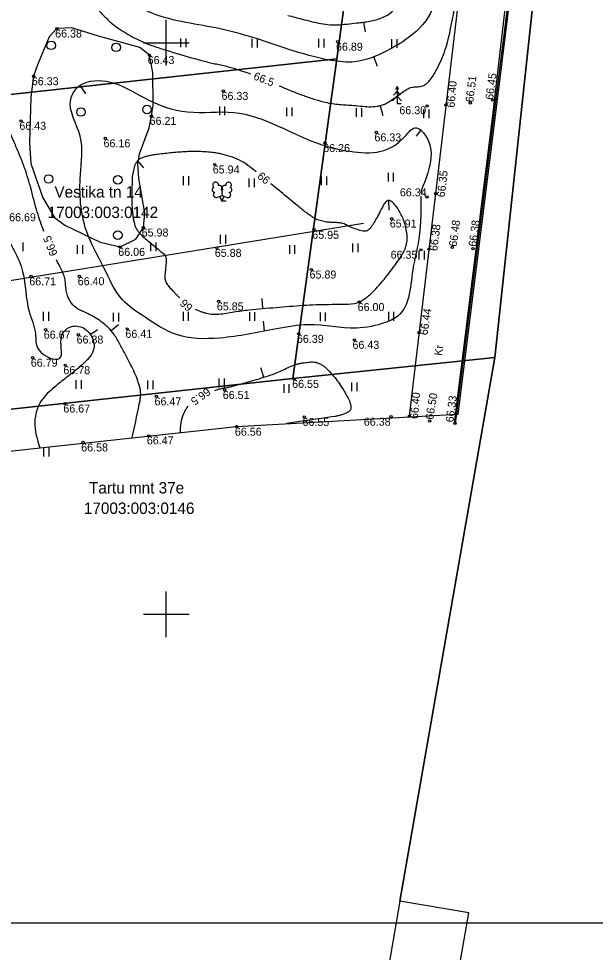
# Model space of a CAD drawing. Extents: x 642676 to 643174, y 6457928 to 6458389.
# Drawn here: x 642887.1 to 642937.5, y 6458020.4 to 6458102.1 of the extents above; entities that cross this region are included whole.
import ezdxf

# ---------------------------------------------------------------- set-up
doc = ezdxf.new("R2010")
doc.units = 0
for name, color, linetype in [('ALUSVORK', 7, 'Continuous'), ('HALJASTUS', 7, 'Continuous'), ('HORISONTAAL', 7, 'Continuous'), ('KORGUS-EH2000', 7, 'Continuous'), ('MOOTPIIR', 7, 'Continuous'), ('PIIR', 7, 'Continuous'), ('PUU', 7, 'Continuous'), ('TEE', 7, 'Continuous'), ('VORK', 7, 'Continuous'), ('VORMISTUS', 7, 'Continuous'), ('VTRASS', 7, 'Continuous')]:
    doc.layers.add(name, color=color, linetype=linetype)

msp = doc.modelspace()

# ---------------------------------------------------------------- linework, layer by layer
at = {"layer": 'ALUSVORK'}
msp.add_line((642917.265, 6458084.198), (642873.384, 6458077.071), dxfattribs=at)
at = {"layer": 'HALJASTUS'}
for p, q in [((642901.246, 6458100.379), (642901.246, 6458099.619)), ((642901.706, 6458100.379), (642901.706, 6458099.619)), ((642907.5, 6458100.329), (642907.5, 6458099.569)), ((642907.96, 6458100.329), (642907.96, 6458099.569)), ((642913.33, 6458100.354), (642913.33, 6458099.594)), ((642913.79, 6458100.354), (642913.79, 6458099.594)), ((642919.71, 6458100.304), (642919.71, 6458099.544)), ((642920.17, 6458100.304), (642920.17, 6458099.544)), ((642904.648, 6458094.421), (642904.648, 6458093.661)), ((642905.108, 6458094.421), (642905.108, 6458093.661)), ((642910.528, 6458094.321), (642910.528, 6458093.561)), ((642910.988, 6458094.321), (642910.988, 6458093.561)), ((642916.632, 6458094.271), (642916.632, 6458093.511)), ((642917.092, 6458094.271), (642917.092, 6458093.511)), ((642922.512, 6458094.171), (642922.512, 6458093.411)), ((642922.972, 6458094.171), (642922.972, 6458093.411)), ((642901.496, 6458088.313), (642901.496, 6458087.553)), ((642901.956, 6458088.313), (642901.956, 6458087.553)), ((642913.555, 6458088.288), (642913.555, 6458087.528)), ((642914.015, 6458088.288), (642914.015, 6458087.528)), ((642919.41, 6458088.613), (642919.41, 6458087.853)), ((642919.87, 6458088.613), (642919.87, 6458087.853)), ((642907.225, 6458088.112), (642907.225, 6458087.352)), ((642907.685, 6458088.112), (642907.685, 6458087.352)), ((642904.723, 6458083.181), (642904.723, 6458082.421)), ((642905.183, 6458083.181), (642905.183, 6458082.421)), ((642887.445, 6458082.53), (642887.445, 6458081.77)), ((642892.214, 6458082.305), (642892.214, 6458081.545)), ((642892.674, 6458082.305), (642892.674, 6458081.545)), ((642898.619, 6458082.53), (642898.619, 6458081.77)), ((642899.079, 6458082.53), (642899.079, 6458081.77)), ((642910.778, 6458082.279), (642910.778, 6458081.519)), ((642911.238, 6458082.279), (642911.238, 6458081.519)), ((642916.307, 6458082.43), (642916.307, 6458081.67)), ((642916.767, 6458082.43), (642916.767, 6458081.67)), ((642922.112, 6458081.804), (642922.112, 6458081.044)), ((642922.572, 6458081.804), (642922.572, 6458081.044)), ((642889.236, 6458076.447), (642889.236, 6458075.687)), ((642889.696, 6458076.447), (642889.696, 6458075.687)), ((642895.366, 6458076.371), (642895.366, 6458075.611)), ((642895.826, 6458076.371), (642895.826, 6458075.611)), ((642901.471, 6458076.447), (642901.471, 6458075.687)), ((642901.931, 6458076.447), (642901.931, 6458075.687)), ((642907.275, 6458076.422), (642907.275, 6458075.662)), ((642907.735, 6458076.422), (642907.735, 6458075.662)), ((642913.455, 6458076.396), (642913.455, 6458075.636)), ((642913.915, 6458076.396), (642913.915, 6458075.636)), ((642919.435, 6458076.447), (642919.435, 6458075.687)), ((642919.895, 6458076.447), (642919.895, 6458075.687)), ((642892.088, 6458070.488), (642892.088, 6458069.728)), ((642892.548, 6458070.488), (642892.548, 6458069.728)), ((642898.368, 6458070.463), (642898.368, 6458069.703)), ((642898.828, 6458070.463), (642898.828, 6458069.703)), ((642904.598, 6458070.614), (642904.598, 6458069.854)), ((642905.058, 6458070.614), (642905.058, 6458069.854)), ((642916.207, 6458070.288), (642916.207, 6458069.528)), ((642916.667, 6458070.288), (642916.667, 6458069.528)), ((642910.278, 6458070.138), (642910.278, 6458069.378)), ((642910.738, 6458070.138), (642910.738, 6458069.378)), ((642889.261, 6458064.555), (642889.261, 6458063.795)), ((642889.721, 6458064.555), (642889.721, 6458063.795))]:
    msp.add_line(p, q, dxfattribs=at)
msp.add_lwpolyline([(642898.847, 6458094.548), (642898.822, 6458097.402), (642898.538, 6458098.902), (642897.697, 6458099.58), (642894.08, 6458100.567), (642891.742, 6458101.307), (642890.438, 6458101.241), (642889.766, 6458100.506), (642888.74, 6458098.078), (642888.396, 6458097.067), (642888.164, 6458095.224), (642888.039, 6458091.244), (642888.143, 6458089.434), (642889.215, 6458086.437), (642890.229, 6458084.712), (642891.142, 6458084.034), (642894.219, 6458082.557), (642895.961, 6458082.14), (642897.346, 6458082.807), (642898.007, 6458083.832), (642898.122, 6458085.086), (642897.596, 6458088.115), (642897.522, 6458089.447), (642897.672, 6458090.293), (642898.497, 6458092.546), (642898.705, 6458093.601)], close=True, dxfattribs=at)
for centre in [(642889.94, 6458099.77), (642895.619, 6458099.595), (642892.542, 6458093.937), (642898.321, 6458094.162), (642889.714, 6458088.079), (642895.769, 6458088.004), (642895.769, 6458083.172)]:
    msp.add_circle(centre, 0.375, dxfattribs=at)
at = {"layer": 'HORISONTAAL'}
for p, q in [((642917.262, 6458101.798), (642917.415, 6458100.956)), ((642918.139, 6458098.785), (642918.456, 6458097.953)), ((642892.464, 6458096.241), (642892.935, 6458095.521)), ((642918.704, 6458094.479), (642918.952, 6458093.635)), ((642922.301, 6458092.419), (642921.854, 6458091.823)), ((642897.499, 6458089.681), (642898.02, 6458089.06)), ((642910.016, 6458086.954), (642909.144, 6458087.662)), ((642919.44, 6458086.218), (642919.482, 6458085.355)), ((642908.461, 6458076.747), (642908.387, 6458077.616)), ((642895.184, 6458074.817), (642895.812, 6458075.345)), ((642908.61, 6458074.787), (642908.511, 6458075.631)), ((642893.348, 6458074.463), (642893.977, 6458074.923)), ((642908.536, 6458070.742), (642908.288, 6458071.561))]:
    msp.add_line(p, q, dxfattribs=at)
for points in [[(642910.644, 6458102.391), (642911.881, 6458102.068), (642913.521, 6458101.676), (642914.347, 6458101.567), (642915.186, 6458101.575), (642916.03, 6458101.653), (642916.869, 6458101.75), (642917.404, 6458101.818), (642917.932, 6458101.914), (642918.456, 6458102.045), (642918.977, 6458102.221), (642919.484, 6458102.499), (642919.92, 6458102.892), (642920.397, 6458103.464), (642920.713, 6458104.108), (642920.968, 6458105.037), (642921.204, 6458105.97), (642921.436, 6458106.902), (642921.681, 6458107.83), (642922.107, 6458109.161), (642922.576, 6458110.485), (642922.989, 6458111.821), (642923.142, 6458112.5), (642923.2, 6458112.844), (642923.243, 6458113.19), (642923.271, 6458114.542), (642923.218, 6458115.895), (642923.18, 6458116.82), (642923.123, 6458117.745), (642923.09, 6458118.669), (642923.094, 6458119.131), (642923.104, 6458119.362), (642923.119, 6458119.593), (642923.225, 6458120.118), (642923.418, 6458120.623), (642923.642, 6458121.122), (642923.838, 6458121.628), (642924.262, 6458122.963), (642924.657, 6458124.308), (642924.79, 6458124.882)], [(642927.741, 6458121.781), (642927.021, 6458123.171), (642926.401, 6458123.171), (642925.533, 6458120.59), (642925.037, 6458117.115), (642924.268, 6458111.184), (642923.797, 6458106.767), (642923.127, 6458102.598), (642920.871, 6458100.215), (642919.358, 6458099.322), (642916.481, 6458098.329), (642914.422, 6458098.454), (642910.652, 6458099.446), (642905.097, 6458101.134), (642899.119, 6458102.449), (642896.044, 6458104.236), (642893.638, 6458107.611), (642891.48, 6458110.316), (642889.397, 6458111.978), (642887.512, 6458112.276), (642884.362, 6458111.879), (642877.815, 6458109.422), (642876.426, 6458108.132), (642875.979, 6458107.512), (642875.88, 6458106.171), (642875.582, 6458101.01), (642875.508, 6458098.23), (642876.302, 6458094.533), (642877.988, 6458092.646), (642881.336, 6458091.753), (642881.758, 6458091.282), (642884.164, 6458086.616), (642885.726, 6458083.564), (642887.438, 6458079.99), (642888.008, 6458076.491), (642888.554, 6458074.605), (642888.851, 6458073.141), (642890.687, 6458072.396), (642890.86, 6458074.382), (642891.828, 6458075.201), (642892.869, 6458074.977), (642893.688, 6458073.389), (642892.472, 6458071.677), (642891.232, 6458070.684), (642890.216, 6458069.865), (642889.075, 6458068.674), (642888.504, 6458066.813), (642888.951, 6458064.554)], [(642909.868, 6458096.238), (642910.821, 6458095.839), (642911.785, 6458095.46), (642912.766, 6458095.117), (642913.769, 6458094.826), (642914.386, 6458094.699), (642915.006, 6458094.619), (642915.628, 6458094.568), (642916.249, 6458094.528), (642916.99, 6458094.46), (642917.736, 6458094.406), (642918.477, 6458094.45), (642918.842, 6458094.536), (642919.201, 6458094.677), (642919.742, 6458094.998), (642920.242, 6458095.347), (642921.135, 6458095.968), (642921.506, 6458096.105), (642921.921, 6458096.143), (642922.334, 6458096.193), (642922.525, 6458096.257), (642922.698, 6458096.365), (642923.33, 6458097.076), (642923.789, 6458097.903), (642924.483, 6458099.616), (642925.203, 6458102.892), (642925.55, 6458104.529), (642925.823, 6458106.068)], [(642889.301, 6458083.485), (642888.719, 6458085.173), (642888.174, 6458087.208), (642887.628, 6458088.994), (642887.23, 6458090.034), (642886.802, 6458091.06), (642885.892, 6458093.089), (642885.353, 6458094.242), (642884.782, 6458095.379), (642884.208, 6458096.519), (642883.66, 6458097.68), (642883.435, 6458098.372), (642883.405, 6458098.728), (642883.461, 6458099.07), (642883.729, 6458099.805), (642884.032, 6458100.534), (642885.272, 6458103.363), (642885.443, 6458103.725), (642885.635, 6458104.069), (642885.876, 6458104.395), (642886.022, 6458104.551), (642886.189, 6458104.703), (642886.509, 6458104.913), (642886.842, 6458105.039), (642887.184, 6458105.103), (642887.529, 6458105.125), (642888.57, 6458105.117), (642889.62, 6458105.025), (642891.183, 6458104.684), (642891.695, 6458104.505), (642892.367, 6458104.197), (642892.985, 6458103.81), (642893.711, 6458103.198), (642894.378, 6458102.528), (642895.05, 6458101.866), (642895.788, 6458101.278), (642896.487, 6458100.833), (642897.205, 6458100.425), (642898.714, 6458099.765), (642899.873, 6458099.383), (642901.035, 6458099.025), (642903.377, 6458098.375), (642903.885, 6458098.252), (642904.395, 6458098.139), (642904.904, 6458098.026), (642905.411, 6458097.903), (642907.376, 6458097.267)], [(642922.284, 6458086.579), (642922.011, 6458082.286), (642921.615, 6458080.424), (642920.25, 6458076.081), (642919.184, 6458075.536), (642916.654, 6458075.039), (642912.463, 6458075.337), (642909.635, 6458074.965), (642904.7, 6458074.171), (642900.806, 6458074.493), (642898.152, 6458075.982), (642896.168, 6458077.521), (642894.556, 6458080.3), (642893.018, 6458083.551), (642892.497, 6458088.44), (642892.472, 6458091.815), (642891.654, 6458095.066), (642892.224, 6458096.084), (642894.754, 6458096.63), (642898.102, 6458095.165), (642901.872, 6458093.949), (642905.915, 6458093.9), (642913.628, 6458091.071), (642916.059, 6458090.5), (642918.762, 6458090.5), (642920.895, 6458091.815), (642921.887, 6458092.56), (642922.507, 6458092.113), (642922.235, 6458086.852)], [(642907.859, 6458088.706), (642907.32, 6458089.143), (642906.605, 6458089.621), (642905.813, 6458089.979), (642904.974, 6458090.229), (642904.547, 6458090.318), (642904.121, 6458090.384), (642902.874, 6458090.478), (642901.618, 6458090.458), (642900.361, 6458090.357), (642899.111, 6458090.21), (642898.81, 6458090.167), (642898.512, 6458090.111), (642898.216, 6458090.036), (642897.921, 6458089.937), (642897.59, 6458089.758), (642897.455, 6458089.628), (642897.399, 6458089.551), (642897.35, 6458089.466), (642897.159, 6458088.955), (642897.06, 6458088.441), (642897.003, 6458087.406), (642896.987, 6458086.668), (642896.995, 6458085.929), (642897.045, 6458085.19), (642897.09, 6458084.821), (642897.152, 6458084.453), (642897.323, 6458083.872), (642897.462, 6458083.605), (642897.648, 6458083.361), (642898.062, 6458082.958), (642898.495, 6458082.595), (642898.932, 6458082.243), (642899.359, 6458081.872), (642899.442, 6458081.8), (642899.705, 6458081.594), (642899.857, 6458081.441), (642899.914, 6458081.352), (642899.937, 6458081.303), (642899.954, 6458081.252), (642899.996, 6458080.98), (642899.987, 6458080.707), (642899.955, 6458080.433), (642899.93, 6458080.16), (642899.916, 6458079.98), (642899.897, 6458079.8), (642899.88, 6458079.44), (642899.967, 6458079.079), (642900.17, 6458078.753), (642900.438, 6458078.448), (642900.723, 6458078.15), (642900.922, 6458077.936), (642901.119, 6458077.733), (642901.176, 6458077.676)], [(642902.527, 6458076.702), (642903.018, 6458076.494), (642903.271, 6458076.41), (642903.532, 6458076.34), (642904.074, 6458076.255), (642904.617, 6458076.263), (642905.274, 6458076.347), (642905.93, 6458076.452), (642906.587, 6458076.556), (642907.246, 6458076.636), (642909.614, 6458076.844), (642911.983, 6458077.033), (642913.104, 6458077.089), (642914.227, 6458077.111), (642915.35, 6458077.131), (642916.472, 6458077.182), (642916.903, 6458077.315), (642917.108, 6458077.435), (642917.303, 6458077.562), (642917.668, 6458077.838), (642918.332, 6458078.472), (642918.918, 6458079.13), (642919.464, 6458079.802), (642920.49, 6458081.227), (642920.783, 6458081.722), (642920.898, 6458081.98), (642920.986, 6458082.244), (642921.043, 6458082.518), (642921.049, 6458083.373), (642920.939, 6458083.947), (642920.763, 6458084.503), (642920.563, 6458084.959), (642920.317, 6458085.396), (642920.191, 6458085.585), (642920.056, 6458085.761), (642919.909, 6458085.929), (642919.746, 6458086.091), (642919.349, 6458086.19), (642919.265, 6458086.125), (642919.186, 6458086.048), (642919.052, 6458085.867), (642918.864, 6458085.533), (642918.689, 6458085.196), (642918.516, 6458084.86), (642918.332, 6458084.527), (642918.074, 6458084.083), (642917.924, 6458083.869), (642917.836, 6458083.763), (642917.737, 6458083.659), (642917.571, 6458083.542), (642917.39, 6458083.51), (642916.805, 6458083.631), (642916.224, 6458083.832), (642916.03, 6458083.919), (642915.841, 6458084.015), (642915.652, 6458084.107), (642915.455, 6458084.18), (642915.084, 6458084.249), (642914.703, 6458084.269), (642914.32, 6458084.282), (642913.943, 6458084.329), (642913.7, 6458084.379), (642913.458, 6458084.436), (642913, 6458084.627), (642912.607, 6458084.882), (642912.232, 6458085.15), (642911.869, 6458085.429), (642911.512, 6458085.719), (642910.016, 6458086.955)], [(642897.003, 6458065.369), (642897.648, 6458068.372), (642897.718, 6458068.742), (642897.761, 6458069.118), (642897.759, 6458069.493), (642897.697, 6458069.861), (642897.583, 6458070.229), (642897.456, 6458070.59), (642897.154, 6458071.29), (642896.457, 6458072.665), (642895.976, 6458073.586), (642895.44, 6458074.477), (642894.324, 6458075.593), (642893.159, 6458076.288), (642892.932, 6458076.402), (642892.7, 6458076.505), (642892.468, 6458076.612), (642892.241, 6458076.735), (642891.72, 6458077.221), (642891.527, 6458077.524), (642891.373, 6458077.852), (642891.251, 6458078.313), (642891.201, 6458078.79), (642891.149, 6458079.262), (642891.026, 6458079.713), (642890.7, 6458080.416), (642890.393, 6458081.018)], [(642904.253, 6458069.587), (642904.402, 6458069.642), (642904.754, 6458069.739), (642905.111, 6458069.809), (642905.47, 6458069.875), (642905.824, 6458069.956), (642907.496, 6458070.429), (642909.156, 6458070.94), (642909.712, 6458071.151), (642910.255, 6458071.395), (642910.8, 6458071.641), (642911.363, 6458071.859), (642911.633, 6458071.934), (642911.906, 6458071.987), (642912.18, 6458072.026), (642912.454, 6458072.057), (642912.646, 6458072.073), (642912.839, 6458072.075), (642913.032, 6458072.055), (642913.128, 6458072.035), (642913.223, 6458072.007), (642913.528, 6458071.873), (642913.8, 6458071.694), (642914.05, 6458071.48), (642914.29, 6458071.238), (642914.754, 6458070.705), (642915.16, 6458070.157), (642915.527, 6458069.585), (642915.703, 6458069.287), (642915.877, 6458068.98), (642916.001, 6458068.732), (642916.097, 6458068.471), (642916.148, 6458068.21), (642916.152, 6458068.081), (642916.147, 6458068.019), (642916.138, 6458067.957), (642916.074, 6458067.822), (642916.018, 6458067.763), (642915.951, 6458067.714), (642915.665, 6458067.564), (642915.378, 6458067.452), (642915.086, 6458067.372), (642914.786, 6458067.317), (642912.082, 6458066.92), (642910.545, 6458066.697)], [(642901.236, 6458065.853), (642901.533, 6458067.574), (642901.92, 6458068.218)]]:
    msp.add_spline(points, degree=3, dxfattribs=at)
at = {"layer": 'KORGUS-EH2000'}
for centre in [(642890.438, 6458101.241), (642915.007, 6458100.086), (642898.538, 6458098.902), (642888.396, 6458097.067), (642904.997, 6458095.785), (642926.603, 6458094.736), (642928.55, 6458094.973), (642922.803, 6458094.454), (642924.463, 6458094.546), (642887.308, 6458093.169), (642898.705, 6458093.601), (642894.674, 6458091.639), (642918.374, 6458092.158), (642913.89, 6458091.22), (642904.227, 6458089.349), (642923.581, 6458086.804), (642922.824, 6458086.508), (642919.714, 6458084.62), (642898.007, 6458083.832), (642912.933, 6458083.635), (642895.961, 6458082.14), (642904.406, 6458082.056), (642922.291, 6458081.885), (642922.975, 6458081.942), (642925.038, 6458082.097), (642926.843, 6458081.986), (642912.696, 6458080.161), (642888.176, 6458079.562), (642892.41, 6458079.574), (642904.586, 6458077.371), (642916.903, 6458077.315), (642889.444, 6458074.899), (642892.312, 6458074.471), (642896.586, 6458074.972), (642911.59, 6458074.534), (642922.121, 6458074.646), (642916.451, 6458074.01), (642888.31, 6458072.446), (642891.159, 6458071.794), (642911.174, 6458070.594), (642905.103, 6458069.626), (642899.135, 6458069.064), (642891.155, 6458068.439), (642912.075, 6458067.264), (642919.676, 6458067.281), (642921.256, 6458067.332), (642923.049, 6458066.921), (642906.161, 6458066.41), (642925.265, 6458066.706), (642898.46, 6458065.593), (642892.715, 6458065.034)]:
    msp.add_circle(centre, 0.1, dxfattribs=at)
at = {"layer": 'MOOTPIIR'}
msp.add_lwpolyline([(642893.857, 6458190.662), (642892.703, 6458249.544), (642899.68, 6458249.265), (642913.979, 6458247.489), (642931.506, 6458245.42), (642938.862, 6458244.524), (642944.212, 6458244.259), (642950.165, 6458243.675), (642943.475, 6458203.034), (642937.384, 6458161.064), (642934.296, 6458138.104), (642928.935, 6458094.803), (642925.504, 6458067.467), (642906.161, 6458066.41), (642874.708, 6458062.983), (642873.578, 6458066.749), (642872.182, 6458141.045), (642867.441, 6458173.895), (642867.503, 6458179.625), (642874.326, 6458179.383), (642893.808, 6458177.409)], close=True, dxfattribs=at)
at = {"layer": 'PIIR'}
msp.add_lwpolyline([(642948.51, 6458227.63), (642937.15, 6458150.56), (642928.75, 6458072.47), (642911.08, 6458070.62), (642914.93, 6458098.6), (642917.59, 6458117.94), (642919.91, 6458134.79), (642924.66, 6458169.35), (642929.35, 6458203.42)], dxfattribs=at)
for points in [[(642948.51, 6458227.63), (643006.63, 6458185.1), (643088.4, 6458127.55), (643174.28, 6458068.11), (643143.13, 6458022.84), (643137.4, 6458013.52), (643133.49, 6458006.01), (643128.98, 6457989.12), (643032.33, 6458001.79), (642984.83, 6458009.15), (642925.55, 6458018.54), (642926.48, 6458023.89), (642920.43, 6458024.91), (642928.75, 6458072.47), (642937.15, 6458150.56)], [(642875.89, 6458125.19), (642917.59, 6458117.94), (642914.93, 6458098.6), (642876.21, 6458094.36), (642876.04, 6458110.5)], [(642876.21, 6458094.36), (642914.93, 6458098.6), (642911.08, 6458070.62), (642876.49, 6458066.88), (642876.27, 6458088.39)], [(642759.86, 6458054.07), (642774.11, 6458055.67), (642798.8, 6458058.38), (642823.49, 6458061.08), (642837.9, 6458062.66), (642863.62, 6458065.42), (642876.49, 6458066.88), (642911.08, 6458070.62), (642928.75, 6458072.47), (642920.43, 6458024.91), (642919.52, 6458019.49), (642918.39, 6458011.12), (642781.12, 6457927.97)]]:
    msp.add_lwpolyline(points, close=True, dxfattribs=at)
at = {"layer": 'PUU'}
for p, q in [((642920.197, 6458095.761), (642919.897, 6458095.411)), ((642920.197, 6458096.161), (642920.047, 6458095.911)), ((642920.347, 6458095.911), (642920.197, 6458096.161)), ((642920.197, 6458096.161), (642920.197, 6458094.661)), ((642920.497, 6458095.411), (642920.197, 6458095.761)), ((642920.197, 6458095.311), (642919.797, 6458094.911)), ((642920.597, 6458094.911), (642920.197, 6458095.311)), ((642920.557, 6458094.661), (642920.197, 6458094.661)), ((642904.438, 6458086.471), (642904.883, 6458086.646)), ((642904.883, 6458086.646), (642905.323, 6458086.466)), ((642904.878, 6458086.136), (642904.703, 6458086.576)), ((642904.878, 6458086.136), (642905.058, 6458086.576)), ((642905.258, 6458086.136), (642904.878, 6458086.136))]:
    msp.add_line(p, q, dxfattribs=at)
msp.add_lwpolyline([(642904.883, 6458087.141), (642904.863, 6458087.066), (642904.863, 6458087.046), (642904.873, 6458087.016), (642904.893, 6458086.981), (642904.898, 6458086.961), (642904.883, 6458086.926), (642904.858, 6458086.876), (642904.853, 6458086.851), (642904.858, 6458086.836), (642904.868, 6458086.806), (642904.903, 6458086.746), (642904.908, 6458086.726), (642904.903, 6458086.706), (642904.888, 6458086.671), (642904.883, 6458086.646)], dxfattribs=at)
for centre, radius, start, end in [((642904.321, 6458087.55), 0.256, 111.50269, 232.51731), ((642904.321, 6458087.55), 0.256, 350.48556, 111.50017), ((642904.656, 6458087.3), 0.224, 308.50412, 111.57247), ((642905.119, 6458087.295), 0.225, 67.7016, 230.51262), ((642905.457, 6458087.541), 0.256, 67.6168, 188.63142), ((642905.457, 6458087.541), 0.256, 306.59966, 67.61428), ((642904.247, 6458087.139), 0.224, 111.43041, 274.49868), ((642904.352, 6458086.694), 0.237, 111.50143, 291.50036), ((642904.882, 6458086.903), 0.237, 66.76552, 111.50149), ((642905.413, 6458086.686), 0.237, 247.61661, 67.61554), ((642905.525, 6458087.129), 0.224, 264.6183, 67.68657)]:
    msp.add_arc(centre, radius, start, end, dxfattribs=at)
at = {"layer": 'TEE'}
for points in [[(642946.073, 6458245.405), (642939.403, 6458207.525), (642936.776, 6458191.979), (642932.348, 6458161.037), (642921.256, 6458067.332)], [(642950.055, 6458244.762), (642943.306, 6458202.944), (642939.178, 6458175.682), (642935.65, 6458149.622), (642925.265, 6458066.706)]]:
    msp.add_lwpolyline(points, dxfattribs=at)
at = {"layer": 'VORK'}
for p, q in [((642900, 6458098), (642900, 6458102)), ((642898, 6458100), (642902, 6458100)), ((642900, 6458048), (642900, 6458052)), ((642898, 6458050), (642902, 6458050))]:
    msp.add_line(p, q, dxfattribs=at)
at = {"layer": 'VORMISTUS'}
msp.add_lwpolyline([(643013.773, 6458165.714), (643013.773, 6458022.973), (642807.4, 6458022.973), (642807.4, 6458165.714)], close=True, dxfattribs=at)
at = {"layer": 'VTRASS'}
msp.add_lwpolyline([(642925.232, 6458066.71), (642928.584, 6458093.622), (642930.435, 6458109.769), (642932.111, 6458124.413), (642933.888, 6458141.411), (642934.388, 6458146.017), (642935.189, 6458151.349), (642937.791, 6458167.822), (642940.092, 6458182.792), (642949.9, 6458246.139), (642950.051, 6458247.07)], dxfattribs=at)

# ---------------------------------------------------------------- texts
at = {"layer": 'HORISONTAAL'}
for s, rotation, p in [('66.5', 338.60813, (642907.575, 6458096.815)), ('66', 320.91162, (642907.91, 6458088.214)), ('66.5', 111.48779, (642890.518, 6458081.508)), ('66', 138.26175, (642902.38, 6458076.939)), ('66.5', 215.28932, (642903.56, 6458069.863))]:
    msp.add_text(s, height=0.7, rotation=rotation, dxfattribs=at).set_placement(p)
at = {"layer": 'KORGUS-EH2000'}
for s, p in [('66.38', (642890.283, 6458100.455)), ('66.89', (642914.852, 6458099.3)), ('66.43', (642898.378, 6458098.133)), ('66.33', (642888.241, 6458096.281)), ('66.33', (642904.842, 6458094.999)), ('66.30', (642920.396, 6458093.743)), ('66.21', (642898.55, 6458092.815)), ('66.43', (642887.153, 6458092.383)), ('66.16', (642894.519, 6458090.853)), ('66.33', (642918.219, 6458091.372)), ('66.26', (642913.735, 6458090.434)), ('65.94', (642904.072, 6458088.563)), ('66.34', (642920.442, 6458086.562)), ('66.69', (642886.256, 6458084.385)), ('65.91', (642919.559, 6458083.834)), ('65.98', (642897.852, 6458083.046)), ('65.95', (642912.778, 6458082.849)), ('66.06', (642895.806, 6458081.354)), ('65.88', (642904.251, 6458081.27)), ('66.35', (642919.634, 6458081.104)), ('65.89', (642912.541, 6458079.375)), ('66.71', (642888.021, 6458078.776)), ('66.40', (642892.255, 6458078.788)), ('65.85', (642904.431, 6458076.585)), ('66.00', (642916.748, 6458076.529)), ('66.67', (642889.289, 6458074.113)), ('66.88', (642892.157, 6458073.685)), ('66.41', (642896.431, 6458074.186)), ('66.39', (642911.435, 6458073.748)), ('66.43', (642916.296, 6458073.224)), ('66.79', (642888.155, 6458071.66)), ('66.78', (642891.004, 6458071.008)), ('66.55', (642911.019, 6458069.808)), ('66.51', (642904.948, 6458068.84)), ('66.47', (642898.98, 6458068.278)), ('66.67', (642891, 6458067.653)), ('66.55', (642911.92, 6458066.478)), ('66.38', (642917.289, 6458066.498)), ('66.56', (642906.006, 6458065.624)), ('66.47', (642898.307, 6458064.868)), ('66.58', (642892.56, 6458064.248))]:
    msp.add_text(s, height=0.7, dxfattribs=at).set_placement(p)
for s, rotation, p in [('66.45', 82.344, (642928.6, 6458094.973)), ('66.40', 85.18207, (642925.224, 6458094.301)), ('66.51', 82.87915, (642926.863, 6458094.752)), ('66.35', 83.36442, (642924.363, 6458086.452)), ('66.48', 82.20437, (642925.407, 6458082.124)), ('66.38', 82.10884, (642927.124, 6458082.119)), ('66.38', 82.93741, (642923.713, 6458081.748)), ('66.44', 81.21981, (642922.848, 6458074.381)), ('66.40', 84.78087, (642922.016, 6458067.056)), ('66.50', 80.29898, (642923.347, 6458066.985)), ('66.33', 82.37113, (642925.124, 6458066.76))]:
    msp.add_text(s, height=0.7, rotation=rotation, dxfattribs=at).set_placement(p)
at = {"layer": 'PIIR'}
for s, p in [('Vestika tn 14', (642890.222, 6458086.451)), ('17003:003:0142', (642889.627, 6458084.664)), ('Tartu mnt 37e', (642893.246, 6458060.568)), ('17003:003:0146', (642892.799, 6458058.781))]:
    msp.add_text(s, height=1, dxfattribs=at).set_placement(p)
at = {"layer": 'TEE'}
msp.add_text('Kr', height=0.6997, rotation=82.2808, dxfattribs=at).set_placement((642924.135, 6458072.586))

doc.saveas('drawing.dxf')
